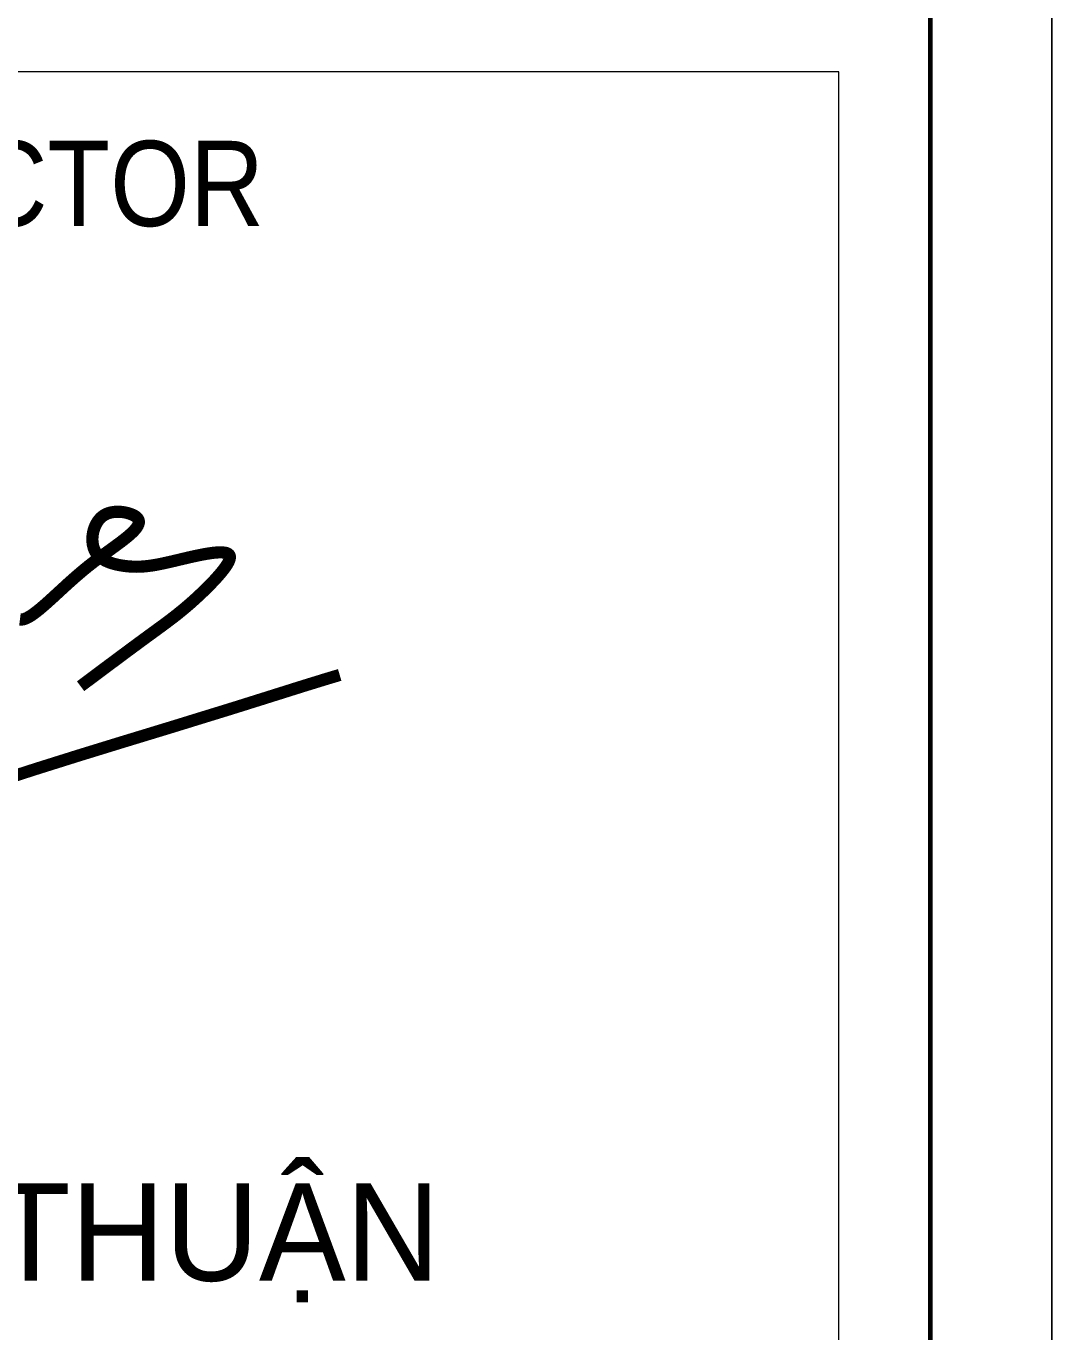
# Model space of a CAD drawing. Header units: millimetres. Extents: x 480521 to 6014615, y -961280 to 187869.
# Drawn here: x 729994 to 731005, y 47949 to 49235 of the extents above; entities that cross this region are included whole.
import ezdxf
from ezdxf.enums import TextEntityAlignment as Align

# ---------------------------------------------------------------- set-up
doc = ezdxf.new("R2010")
doc.units = ezdxf.units.MM
doc.header["$LTSCALE"] = 600
doc.header["$MEASUREMENT"] = 0
doc.layers.get('0').update_dxf_attribs({"lineweight": 0})
doc.layers.get('Defpoints').update_dxf_attribs({"lineweight": 0})
for name, color, linetype, lineweight in [('ISO', 153, 'Continuous', 13), ('Khungten_LCDI', 7, 'Continuous', 25), ('LC Net thay', 7, 'Continuous', 25), ('LC Text1', 3, 'Continuous', 20)]:
    doc.layers.add(name, color=color, linetype=linetype, lineweight=lineweight)
doc.styles.add('Khungten', font='VHAVAN.TTF', dxfattribs={"width": 0.9, "height": 5000})
doc.styles.add('LC 1', font='VHAVANB.TTF')
doc.styles.add('Title', font='VHBLACK.TTF')
doc.styles.add('VNAVANTH', font='VHAVANB.TTF', dxfattribs={"width": 0.6})

# ---------------------------------------------------------------- blocks, each defined once
blk = doc.blocks.new('mr thuan')
at = {"layer": 'ISO', "ltscale": 2, "const_width": 40}
for points in [[(2893.1, -669.9), (2893.9, -670), (2894.6, -670.2), (2895.4, -670.2), (2896.2, -670.3), (2897.1, -670.3), (2897.9, -670.3), (2898.8, -670.3), (2899.6, -670.2), (2900.5, -670.1), (2901.4, -670), (2902.3, -669.9), (2903.2, -669.7), (2904.1, -669.5), (2905, -669.3), (2906, -669), (2907, -668.7), (2907.9, -668.4), (2908.9, -668.1), (2909.9, -667.7), (2910.9, -667.4), (2911.9, -666.9), (2913, -666.5), (2914, -666.1), (2915.1, -665.6), (2916.2, -665.1), (2917.2, -664.5), (2918.3, -664), (2919.4, -663.4), (2920.5, -662.8), (2921.7, -662.2), (2924, -660.9), (2926.3, -659.5), (2928.7, -658), (2931.1, -656.4), (2933.5, -654.8), (2936, -653), (2938.6, -651.2), (2941.2, -649.3), (2943.8, -647.3), (2946.5, -645.3), (2949.2, -643.2), (2951.9, -641), (2954.7, -638.8), (2957.6, -636.5), (2960.4, -634.1), (2963.3, -631.6), (2966.3, -629.1), (2969.2, -626.6), (2972.3, -624), (2975.3, -621.3), (2978.4, -618.6), (2981.5, -615.8), (2984.7, -613), (2987.8, -610.1), (2991.1, -607.2), (2994.3, -604.3), (2997.6, -601.3), (3000.9, -598.3), (3004.3, -595.2), (3007.6, -592.1), (3011, -589), (3014.5, -585.8), (3017.9, -582.6), (3021.4, -579.4), (3025, -576.2), (3028.5, -572.9), (3032.1, -569.6), (3035.7, -566.3), (3039.3, -563), (3043, -559.6), (3046.6, -556.3), (3050.3, -552.9), (3057.8, -546.2), (3065.4, -539.4), (3073, -532.7), (3080.8, -525.9), (3088.6, -519.2), (3096.5, -512.5), (3104.4, -505.8), (3108.4, -502.5), (3112.5, -499.3), (3116.8, -495.7), (3120.6, -492.8), (3124.6, -489.6), (3128.7, -486.4), (3136.9, -480.1), (3145, -473.9), (3149.1, -470.9), (3153.2, -467.8), (3157.2, -464.8), (3161.3, -461.8), (3165.3, -458.9), (3169.3, -455.9), (3173.3, -453), (3177.3, -450.2), (3181.2, -447.3), (3185.1, -444.5), (3189, -441.6), (3192.8, -438.9), (3196.6, -436.1), (3200.4, -433.4), (3204.1, -430.7), (3207.8, -428), (3211.4, -425.3), (3214.9, -422.7), (3218.4, -420.1), (3221.9, -417.5), (3225.3, -415), (3228.6, -412.4), (3231.8, -409.9), (3235, -407.5), (3238.1, -405), (3241.1, -402.6), (3244.1, -400.2), (3247, -397.8), (3249.7, -395.5), (3252.4, -393.2), (3255, -390.9), (3257.5, -388.6), (3258.8, -387.5), (3259.9, -386.4), (3261.1, -385.3), (3262.3, -384.2), (3263.4, -383.1), (3264.5, -382), (3265.5, -380.9), (3266.6, -379.8), (3267.6, -378.8), (3268.6, -377.7), (3269.5, -376.7), (3270.4, -375.6), (3271.3, -374.6), (3272.2, -373.5), (3273.1, -372.5), (3273.9, -371.5), (3274.7, -370.5), (3275.4, -369.5), (3276.1, -368.5), (3276.8, -367.5), (3277.5, -366.5), (3278.1, -365.5), (3278.7, -364.6), (3279.3, -363.6), (3279.8, -362.6), (3280.3, -361.7), (3280.7, -360.7), (3281.2, -359.8), (3281.6, -358.9), (3281.9, -357.9), (3282.3, -357), (3282.5, -356.1), (3282.8, -355.2), (3283, -354.3), (3283.2, -353.4), (3283.3, -352.6), (3283.5, -351.7), (3283.5, -350.8), (3283.6, -350), (3283.6, -349.1), (3283.5, -348.3), (3283.4, -347.4), (3283.3, -346.6), (3283.1, -345.8), (3282.9, -345), (3282.7, -344.1), (3282.4, -343.3), (3282.1, -342.5), (3281.7, -341.8), (3281.3, -341), (3280.9, -340.2), (3280.4, -339.4), (3279.8, -338.7), (3279.3, -337.9), (3278.6, -337.2), (3278, -336.4), (3277.3, -335.7), (3276.5, -335), (3275.7, -334.3), (3274.9, -333.6), (3274, -332.9), (3273.5, -332.5), (3272.1, -331.5), (3271, -330.8), (3270, -330.1), (3268.9, -329.5), (3267.7, -328.8), (3266.5, -328.2), (3265.3, -327.5), (3264, -326.9), (3262.7, -326.3), (3261.4, -325.7), (3260, -325.1), (3258.6, -324.6), (3257.1, -324), (3255.7, -323.5), (3254.2, -323), (3252.7, -322.4), (3251.1, -322), (3249.5, -321.5), (3247.9, -321), (3246.3, -320.6), (3244.6, -320.2), (3243, -319.8), (3241.3, -319.4), (3239.6, -319), (3237.8, -318.7), (3236.1, -318.4), (3234.3, -318.1), (3232.6, -317.8), (3230.8, -317.5), (3229, -317.3), (3227.2, -317.1), (3225.4, -316.9), (3223.5, -316.8), (3221.7, -316.7), (3219.9, -316.6), (3218, -316.5), (3216.2, -316.5), (3214.3, -316.4), (3212.5, -316.4), (3210.6, -316.5), (3208.8, -316.6), (3206.9, -316.7), (3205.1, -316.8), (3203.3, -317), (3201.4, -317.2), (3199.6, -317.4), (3197.8, -317.7), (3196, -318), (3194.2, -318.3), (3192.4, -318.7), (3190.6, -319.1), (3188.9, -319.5), (3187.1, -320), (3185.4, -320.5), (3183.7, -321), (3182, -321.6), (3180.4, -322.2), (3178.7, -322.9), (3177.1, -323.6), (3175.5, -324.4), (3173.9, -325.2), (3172.8, -325.8), (3170.8, -326.9), (3169.3, -327.8), (3167.9, -328.7), (3166.4, -329.7), (3165, -330.7), (3163.6, -331.8), (3162.3, -332.9), (3160.9, -334.1), (3159.6, -335.2), (3158.4, -336.4), (3157.1, -337.7), (3155.9, -338.9), (3154.7, -340.3), (3153.5, -341.6), (3152.4, -342.9), (3151.3, -344.3), (3150.2, -345.8), (3149.2, -347.2), (3148.1, -348.7), (3147.2, -350.2), (3146.2, -351.7), (3145.3, -353.2), (3144.3, -354.8), (3143.5, -356.4), (3142.6, -358), (3141.8, -359.6), (3141, -361.3), (3140.2, -362.9), (3139.5, -364.6), (3138.8, -366.3), (3138.1, -368), (3137.5, -369.7), (3136.9, -371.5), (3136.3, -373.2), (3135.7, -375), (3135.2, -376.8), (3134.7, -378.6), (3134.3, -380.3), (3133.8, -382.1), (3133.4, -383.9), (3133, -385.8), (3132.7, -387.6), (3132.4, -389.4), (3132.1, -391.2), (3131.9, -393), (3131.6, -394.9), (3131.5, -396.7), (3131.3, -398.5), (3131.2, -400.4), (3131.1, -402.2), (3131, -404), (3131, -405.8), (3131, -407.6), (3131, -409.4), (3131.1, -411.3), (3131.2, -413), (3131.3, -414.8), (3131.5, -416.6), (3131.7, -418.4), (3131.9, -420.1), (3132.1, -421.9), (3132.4, -423.6), (3132.7, -425.3), (3133.1, -427), (3133.5, -428.7), (3133.9, -430.4), (3134.4, -432), (3134.8, -433.7), (3135.4, -435.3), (3135.9, -436.9), (3136.5, -438.5), (3137.1, -440), (3137.8, -441.6), (3138.4, -443.1), (3139.2, -444.6), (3139.9, -446), (3140.7, -447.5), (3141.5, -448.8), (3142.4, -450.2), (3143.2, -451.6), (3144.2, -452.9), (3145.1, -454.2), (3146.1, -455.5), (3147.1, -456.7), (3148.1, -457.9), (3149.2, -459.1), (3150.3, -460.3), (3151.4, -461.4), (3152.6, -462.6), (3153.8, -463.6), (3155, -464.7), (3156.2, -465.8), (3157.5, -466.8), (3158.8, -467.8), (3160.1, -468.7), (3161.4, -469.7), (3162.7, -470.6), (3164.1, -471.5), (3165.5, -472.4), (3166.9, -473.3), (3168.3, -474.1), (3169.8, -474.9), (3171.2, -475.7), (3172.7, -476.5), (3175.7, -478), (3178.8, -479.4), (3181.9, -480.8), (3185.1, -482.1), (3188.3, -483.3), (3191.5, -484.4), (3194.8, -485.5), (3198.2, -486.5), (3201.5, -487.4), (3204.8, -488.3), (3208.2, -489.1), (3211.6, -489.9), (3215, -490.7), (3218.3, -491.3), (3221.7, -492), (3225, -492.5), (3228.4, -493.1), (3231, -493.5), (3234.9, -494.1), (3238.2, -494.5), (3241.4, -494.9), (3244.6, -495.3), (3247.7, -495.6), (3250.9, -495.9), (3254, -496.1), (3257.1, -496.3), (3260.2, -496.5), (3263.3, -496.7), (3266.3, -496.8), (3269.4, -496.9), (3272.4, -496.9), (3275.5, -497), (3278.5, -496.9), (3281.5, -496.9), (3284.5, -496.8), (3287.6, -496.7), (3290.6, -496.6), (3293.6, -496.4), (3296.6, -496.2), (3299.7, -496), (3302.7, -495.7), (3305.8, -495.4), (3308.8, -495.1), (3311.9, -494.8), (3315, -494.4), (3318.1, -494), (3321.2, -493.6), (3324.4, -493.1), (3327.6, -492.7), (3330.7, -492.2), (3334, -491.6), (3337.2, -491.1), (3340.5, -490.5), (3343.8, -489.9), (3347.1, -489.3), (3350.5, -488.6), (3353.9, -487.9), (3357.3, -487.3), (3360.8, -486.5), (3364.3, -485.8), (3367.9, -485), (3371.5, -484.2), (3375.1, -483.4), (3378.8, -482.6), (3382.6, -481.7), (3386.4, -480.9), (3389.8, -480.1), (3394.1, -479.1), (3398.1, -478.2), (3402.1, -477.2), (3406.1, -476.3), (3410.2, -475.3), (3414.3, -474.3), (3418.4, -473.3), (3426.8, -471.3), (3435.2, -469.4), (3443.7, -467.4), (3452.2, -465.4), (3460.7, -463.5), (3469.2, -461.7), (3473.4, -460.8), (3477.5, -459.9), (3481.7, -459.1), (3485.8, -458.2), (3489.9, -457.4), (3493.9, -456.6), (3497.9, -455.9), (3501.9, -455.2), (3505.8, -454.5), (3509.7, -453.9), (3513.5, -453.3), (3517.2, -452.7), (3520.9, -452.2), (3524.5, -451.7), (3528, -451.3), (3531.5, -450.9), (3534.9, -450.6), (3538.2, -450.3), (3539.8, -450.2), (3541.4, -450.1), (3543, -450), (3544.5, -449.9), (3546, -449.9), (3547.5, -449.8), (3549, -449.8), (3550.5, -449.8), (3551.9, -449.8), (3553.3, -449.8), (3554.7, -449.8), (3556, -449.9), (3557.3, -449.9), (3558.6, -450), (3559.9, -450.1), (3561.1, -450.2), (3562.3, -450.4), (3563.5, -450.5), (3564.7, -450.7), (3565.8, -450.9), (3566.9, -451.1), (3567.9, -451.3), (3568.9, -451.5), (3569.9, -451.8), (3570.9, -452.1), (3571.8, -452.4), (3572.7, -452.7), (3573.5, -453.1), (3574.4, -453.4), (3575.1, -453.8), (3575.9, -454.2), (3576.6, -454.7), (3577.3, -455.1), (3577.9, -455.6), (3578.5, -456.1), (3579, -456.6), (3579.6, -457.1), (3580, -457.7), (3580.5, -458.3), (3580.9, -458.9), (3581.2, -459.5), (3581.6, -460.2), (3581.8, -460.9), (3582.1, -461.6), (3582.2, -462.2), (3582.4, -463), (3582.5, -463.8), (3582.6, -464.6), (3582.6, -465.4), (3582.6, -466.3), (3582.5, -467.2), (3582.4, -468.1), (3582.3, -469), (3582.1, -469.9), (3581.9, -470.9), (3581.7, -471.9), (3581.4, -472.8), (3581.1, -473.9), (3580.7, -474.9), (3580.3, -476), (3579.9, -477), (3579.4, -478.1), (3578.9, -479.3), (3578.4, -480.4), (3577.8, -481.5), (3577.3, -482.7), (3576.6, -483.9), (3576, -485.1), (3575.3, -486.3), (3574.6, -487.5), (3573.8, -488.8), (3573.1, -490), (3572.3, -491.3), (3571.5, -492.6), (3570.6, -493.9), (3569.7, -495.2), (3568.8, -496.5), (3567.9, -497.8), (3567, -499.2), (3566, -500.5), (3564, -503.3), (3561.9, -506.1), (3559.7, -508.9), (3557.4, -511.7), (3555.1, -514.6), (3552.7, -517.5), (3550.2, -520.5), (3547.7, -523.4), (3545.1, -526.4), (3542.4, -529.4), (3539.8, -532.4), (3537, -535.4), (3534.3, -538.4), (3531.5, -541.4), (3525.8, -547.4), (3520, -553.4), (3514.2, -559.3), (3508.4, -565.1), (3505.5, -568), (3501.7, -571.8), (3499.8, -573.7), (3496.9, -576.4), (3494.1, -579.2), (3491.3, -581.9), (3488.5, -584.6), (3485.7, -587.2), (3482.9, -589.8), (3480.2, -592.4), (3477.5, -594.9), (3474.8, -597.4), (3472.1, -599.9), (3469.4, -602.4), (3466.7, -604.8), (3464, -607.2), (3461.4, -609.6), (3458.8, -611.9), (3456.2, -614.3), (3453.6, -616.6), (3451, -618.8), (3448.4, -621.1), (3445.8, -623.3), (3443.3, -625.5), (3438.2, -629.8), (3433.1, -634.1), (3428.1, -638.2), (3423.2, -642.3), (3418.2, -646.3), (3413.3, -650.3), (3408.4, -654.2), (3403.6, -658), (3398.7, -661.8), (3393.9, -665.5), (3389.1, -669.2), (3384.3, -672.8), (3379.5, -676.4), (3374.8, -680), (3370, -683.5), (3360.5, -690.6), (3350.9, -697.6), (3341.3, -704.6), (3331.7, -711.6), (3327.2, -714.9), (3321.9, -718.7), (3317, -722.3), (3312.1, -725.9), (3307.2, -729.5), (3302.2, -733.2), (3297.2, -736.8), (3292.2, -740.5), (3287.2, -744.2), (3282.2, -747.9), (3272, -755.4), (3261.8, -762.9), (3251.5, -770.5), (3241.2, -778.2), (3230.8, -785.9), (3220.3, -793.7), (3209.8, -801.5), (3199.3, -809.4), (3188.7, -817.2), (3178.1, -825.2), (3167.4, -833.1), (3156.7, -841.1), (3146, -849.1), (3135.3, -857.1), (3113.8, -873.2), (3092.2, -889.4)], [(2870.8, -1185), (2943.7, -1161.5), (3090.1, -1115.5), (3237.2, -1070.3), (3384.4, -1025.5), (3598.8, -959.4), (3678.4, -934.4), (3824.9, -888.3), (3898.2, -865.7), (3943.2, -852.3)]]:
    blk.add_lwpolyline(points, dxfattribs=at)
blk = doc.blocks.new('lcdi fix')
at = {"layer": 'Defpoints', "lineweight": 0}
blk.add_lwpolyline([(-1200, -14850), (-1200, 14850), (40800, 14850), (40800, -14850)], close=True, dxfattribs=at)
at = {"layer": 'Khungten_LCDI', "color": 5, "lineweight": 25}
blk.add_line((40600, -14650), (40600, 14650), dxfattribs=at)
at = {"layer": 'Khungten_LCDI', "color": 5, "lineweight": 60}
blk.add_lwpolyline([(0, -14650), (0, 14650), (40600, 14650), (40600, -14650)], close=True, dxfattribs=at)
at = {"layer": 'Khungten_LCDI', "color": 9, "lineweight": 15}
blk.add_lwpolyline([(36750, -5485), (40450, -5485), (40450, -3372.2), (36750, -3372.2)], close=True, dxfattribs=at)
at = {"xscale": 0.5, "yscale": 0.5, "zscale": 0.5}
blk.add_blockref('mr thuan', (37658.9, -3936.3), dxfattribs=at)
at = {"color": 7, "style": 'Khungten', "width": 0.9}
blk.add_text('gi¸m ®èc - director', height=140, dxfattribs=at).set_placement((38565.6, -3625.5), align=Align.CENTER)
at = {"color": 7, "style": 'VNAVANTH'}
blk.add_text('ks. hoµng v¨n thuËn', height=160, dxfattribs=at).set_placement((38552.7, -5357.2), align=Align.CENTER)
at = {"color": 7, "style": 'Khungten', "width": 0.8}
for tag, p in [('REVISION', (39498.8, -10746.3)), ('NGAYHT', (39546.1, -11609.4))]:
    blk.add_attdef(tag, text='', height=200, dxfattribs=at).set_placement(p, align=Align.CENTER)
at = {"layer": 'LC Text1', "color": 3, "style": 'LC 1', "width": 1.834006}
for tag, p, p2 in [('TENBANVE1', (36912.7, -8885.8), (40339.1, -8885.8)), ('TENBANVE2', (36912.7, -9562.5), (40339.1, -9562.5))]:
    blk.add_attdef(tag, text='', height=250, dxfattribs=at).set_placement(p, p2, align=Align.FIT)
at = {"layer": 'LC Text1', "style": 'Title', "width": 0.7}
blk.add_attdef('SOBANVE', text='', height=250, dxfattribs=at).set_placement((39562, -13896.2), align=Align.CENTER)

msp = doc.modelspace()

# ---------------------------------------------------------------- block references
at = {"layer": 'LC Net thay', "xscale": 0.6000000155618168, "yscale": 0.6000000155618168, "zscale": 0.6000000155618168}
for p in [(706524.637, 51213.589), (731724.637, 51213.589)]:
    msp.add_blockref('lcdi fix', p, dxfattribs=at)

doc.saveas('drawing.dxf')
